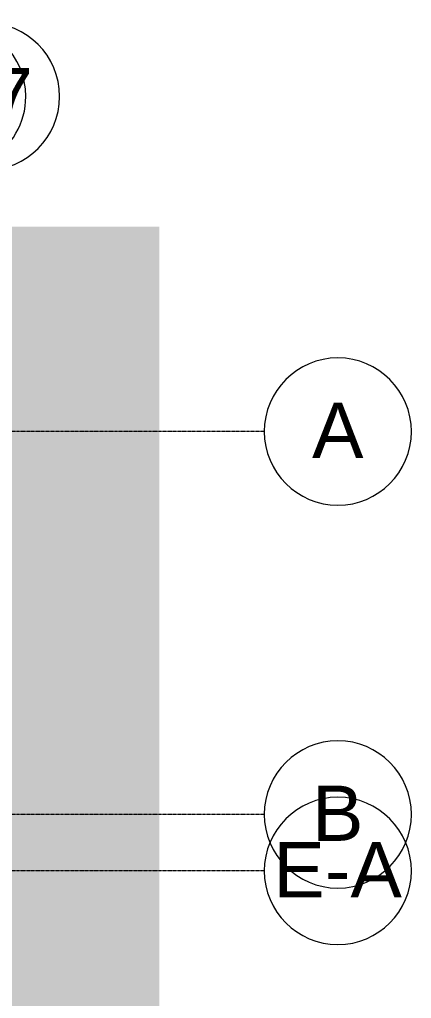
# Model space of a CAD drawing. Header units: inches. Extents: x -4124 to 2030, y 10168 to 14873.
# Drawn here: x -1562 to -1243, y 11298 to 12096 of the extents above; entities that cross this region are included whole.
import ezdxf

# ---------------------------------------------------------------- set-up
doc = ezdxf.new("R2010")
doc.units = ezdxf.units.IN
doc.header["$MEASUREMENT"] = 0
doc.linetypes.add('Demolished', pattern=[0.1875, 0.125, -0.0625])
doc.linetypes.add('Grid Line 1_2_', pattern=[0.875, 0.5, -0.125, 0.125, -0.125])
for name, color, linetype, lineweight in [('A-ROOF', 132, 'Demolished', 9), ('S-GRID', 1, 'Continuous', 9), ('S-GRID-IDEN', 1, 'Continuous', 9)]:
    doc.layers.add(name, color=color, linetype=linetype, lineweight=lineweight)
doc.styles.add('Arial', font='arial.ttf', dxfattribs={"height": 45})

# ---------------------------------------------------------------- blocks, each defined once
blk = doc.blocks.new('Walls 1 - Walls 1-1277454-DEMO PLAN - 1ST FLOOR')
at = {"layer": 'A-ROOF', "linetype": 'Continuous'}
blk.add_hatch(color=161, dxfattribs=at).paths.add_polyline_path([(-1448.32, 10380.08), (-1448.32, 11927.42), (-1956.88, 11927.42), (-1956.83, 11915.82), (-1585.45, 11918.85), (-1585.45, 11774.15), (-1577.83, 11774.15), (-1577.83, 10643.01), (-1938.58, 10642.37), (-1938.58, 10381.41), (-1577.83, 10380.43)], flags=0)
blk = doc.blocks.new('Grid - Grid Head - Circle-50561-DEMO PLAN - 1ST FLOOR')
at = {"layer": 'S-GRID-IDEN'}
for start, end in [(360, 180), (180, 360)]:
    blk.add_arc((0, 0), 0.25, start, end, dxfattribs=at)

msp = doc.modelspace()

# ---------------------------------------------------------------- linework, layer by layer
at = {"layer": 'S-GRID', "linetype": 'Grid Line 1_2_'}
for p, q in [((-1362.80331, 11760.39539), (-3750.49332, 11760.39539)), ((-1362.80331, 11448.39539), (-3750.49332, 11448.39539)), ((-1362.80331, 11402.39539), (-3886.22241, 11402.39539))]:
    msp.add_line(p, q, dxfattribs=at)

# ---------------------------------------------------------------- block references
at = {"layer": 'A-ROOF', "linetype": 'Continuous'}
msp.add_blockref('Walls 1 - Walls 1-1277454-DEMO PLAN - 1ST FLOOR', (0, 0), dxfattribs=at)
at = {"layer": 'S-GRID-IDEN', "xscale": 239.9999999999998, "yscale": 239.9999999999998, "zscale": 239.9999999999998}
for p, rotation in [((-1617.20325, 12033.42375), 180), ((-1302.80331, 11760.39539), 89.99999999999962), ((-1302.80331, 11448.39539), 89.99999999999962), ((-1302.80331, 11402.39539), 89.9999999999996)]:
    msp.add_blockref('Grid - Grid Head - Circle-50561-DEMO PLAN - 1ST FLOOR', p, dxfattribs=dict(at, rotation=rotation))
msp.add_blockref('Grid - Grid Head - Circle-50561-DEMO PLAN - 1ST FLOOR', (-1589.64075, 12033.42375), dxfattribs=at)

# ---------------------------------------------------------------- texts
at = {"layer": 'S-GRID-IDEN', "char_height": 45, "attachment_point": 1, "style": 'Arial'}
for s, insert, width in [('E7', (-1628.39245, 12056.6436), 93.1725), ('A', (-1323.81942, 11783.84744), 50.7525), ('B', (-1323.81942, 11471.84744), 50.7525), ('E-A', (-1355.37848, 11425.84744), 127.26)]:
    msp.add_mtext(s, dxfattribs=dict(at, insert=insert, width=width))

doc.saveas('drawing.dxf')
